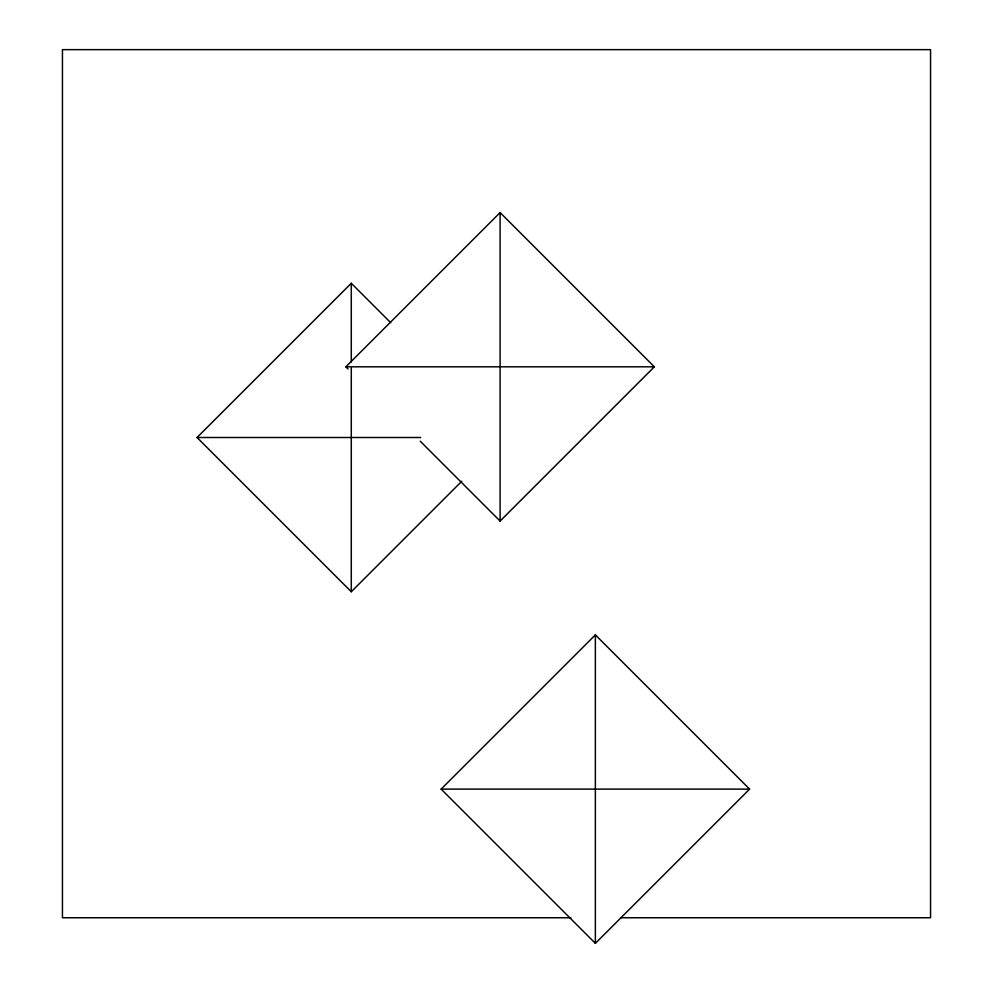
<?xml version="1.0" encoding="UTF-8"?>
<svg xmlns="http://www.w3.org/2000/svg" width="993" height="993" viewBox="0 0 993 993"><rect width="100%" height="100%" fill="white"/><g stroke="black" fill="none" stroke-linecap="round" stroke-linejoin="round"><path stroke-width="1.49" d="M461.77 481.257L351.286 591.741L197.048 437.503L351.286 283.266L390.671 322.651M348.046 369.011L345.862 366.814L500.1 212.576L654.337 366.814L500.1 521.052L420.25 441.202M441.128 789.112L595.366 634.875L749.603 789.112L595.366 943.35L441.128 789.112L749.603 789.112M345.862 366.814L654.337 366.814M197.048 437.503L420.697 437.503M570.913 917.755L62.447 917.755L62.447 49.65L930.553 49.65L930.553 917.755L620.513 917.755M595.366 634.875L595.366 943.35M500.1 212.576L500.1 521.052M351.286 283.266L351.286 361.924M351.286 368.093L351.286 591.741"/></g></svg>
